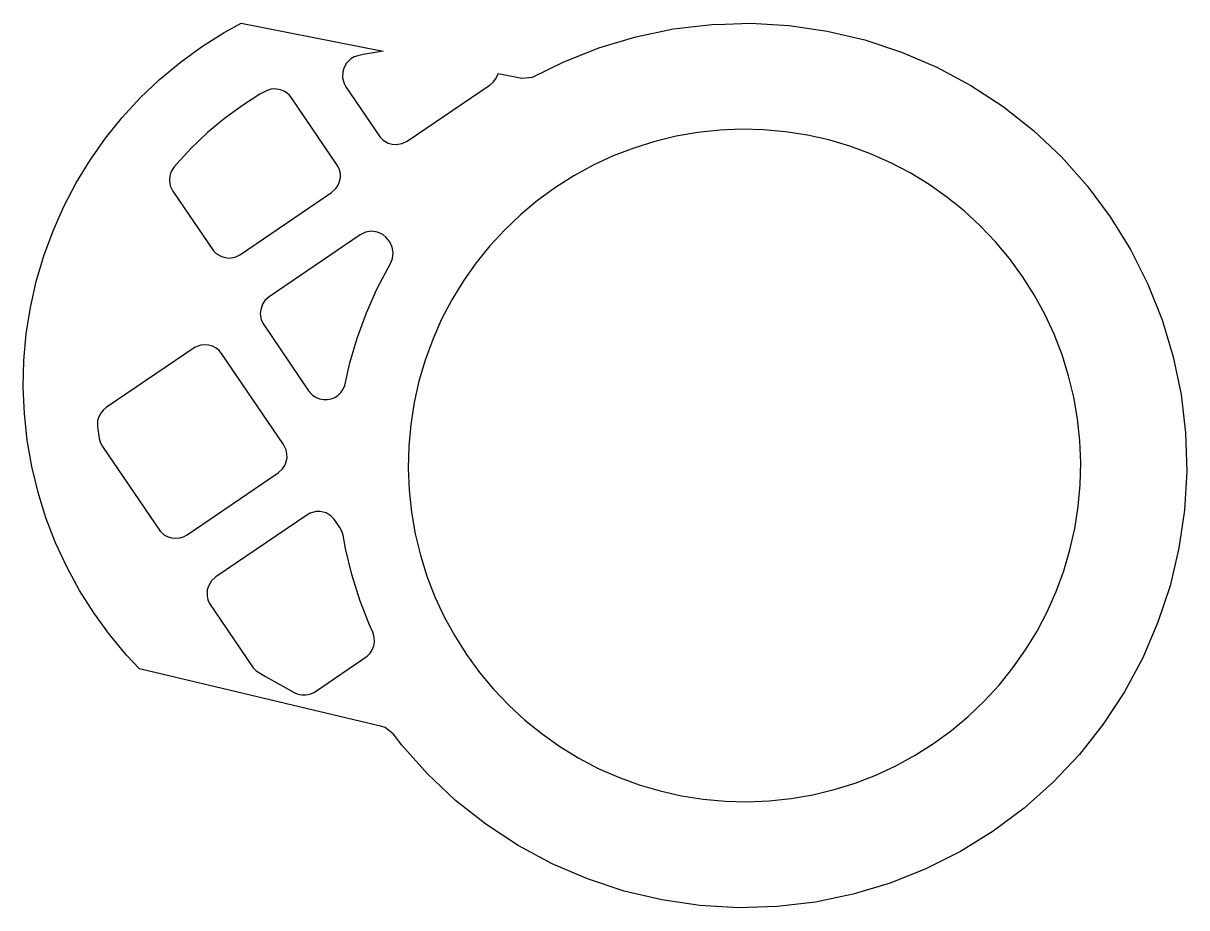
# Model space of a CAD drawing. Header units: millimetres. Extents: x 0 to 114, y 0 to 87.
import ezdxf

# ---------------------------------------------------------------- set-up
doc = ezdxf.new("R2010")
doc.units = ezdxf.units.MM
doc.layers.add('CUT', color=1, linetype='Continuous')

msp = doc.modelspace()

# ---------------------------------------------------------------- linework, layer by layer
at = {"layer": 'CUT'}
for points in [[(113.42, 35.29), (112.55, 31.6), (111.36, 28.01), (109.87, 24.53), (108.07, 21.19), (105.99, 18.03), (103.65, 15.05), (101.05, 12.3), (98.23, 9.78), (95.19, 7.51), (91.97, 5.52), (88.59, 3.82), (85.07, 2.42), (81.45, 1.33), (80.19, 1.07), (77.74, 0.56), (73.98, 0.11), (70.19, 0), (66.41, 0.22), (62.66, 0.76), (58.98, 1.63), (55.38, 2.82), (51.9, 4.31), (48.57, 6.11), (45.4, 8.19), (42.43, 10.53), (39.67, 13.13), (37.15, 15.95), (36.33, 17.05), (35.52, 17.69), (35.19, 17.8), (11.42, 23.46), (10.14, 24.8), (8.47, 26.81), (6.93, 28.93), (5.52, 31.14), (4.27, 33.44), (3.17, 35.81), (2.23, 38.25), (1.45, 40.75), (0.83, 43.3), (0.39, 45.88), (0.11, 48.48), (0, 51.09), (0.06, 53.71), (0.3, 56.32), (0.7, 58.9), (1.28, 61.46), (2.02, 63.97), (2.92, 66.43), (3.98, 68.82), (5.19, 71.14), (6.56, 73.37), (8.06, 75.51), (9.71, 77.55), (11.48, 79.47), (13.38, 81.28), (15.39, 82.96), (17.5, 84.5), (19.71, 85.9), (21.37, 86.8), (35.31, 84.08), (33.36, 83.74), (32.85, 83.62), (32.48, 83.5), (32.15, 83.3), (31.73, 82.9), (31.45, 82.4), (31.35, 82.03), (31.33, 81.45), (31.48, 80.89), (31.66, 80.56), (35.03, 75.62), (35.31, 75.34), (35.82, 75.04), (36.2, 74.93), (36.59, 74.9), (37.17, 74.99), (37.69, 75.24), (45.81, 80.77), (46.11, 81.02), (46.36, 81.32), (46.54, 81.67), (46.61, 81.88), (48.94, 81.43), (49.97, 81.5), (52.97, 82.98), (56.49, 84.39), (60.11, 85.48), (63.82, 86.25), (67.58, 86.69), (68.86, 86.73), (71.37, 86.8), (75.15, 86.59), (78.89, 86.04), (82.58, 85.17), (86.18, 83.98), (89.65, 82.49), (92.99, 80.69), (96.15, 78.62), (99.13, 76.27), (101.88, 73.68), (104.4, 70.85), (106.67, 67.81), (108.66, 64.59), (110.36, 61.21), (111.76, 57.69), (112.85, 54.07), (113.62, 50.36), (114.07, 46.6), (114.18, 42.81), (113.96, 39.03), (113.42, 35.29)], [(31.01, 71.18), (31.12, 71.66), (31.12, 72.05), (31.04, 72.43), (30.88, 72.79), (26.34, 79.49), (26.09, 79.79), (25.62, 80.13), (25.25, 80.28), (24.67, 80.36), (24.28, 80.32), (23.73, 80.12), (23.21, 79.83), (21.5, 78.74), (19.75, 77.47), (18.09, 76.09), (16.43, 74.51), (14.78, 72.69), (14.49, 72.19), (14.37, 71.81), (14.34, 71.42), (14.43, 70.84), (14.69, 70.31), (18.66, 64.48), (18.94, 64.21), (19.45, 63.91), (19.83, 63.8), (20.22, 63.76), (20.8, 63.85), (21.32, 64.11), (30.25, 70.18), (30.68, 70.58), (30.9, 70.91), (31.01, 71.18)], [(102.72, 35.12), (103.2, 37.23), (103.53, 39.37), (103.73, 41.52), (103.78, 43.67), (103.69, 45.83), (103.46, 47.98), (103.09, 50.11), (102.58, 52.21), (101.94, 54.27), (101.16, 56.28), (100.25, 58.24), (99.22, 60.14), (98.07, 61.96), (96.79, 63.71), (95.41, 65.36), (93.92, 66.93), (92.33, 68.39), (90.65, 69.75), (88.89, 70.99), (87.04, 72.12), (85.13, 73.12), (83.16, 73.99), (81.13, 74.74), (79.06, 75.35), (76.95, 75.82), (74.82, 76.15), (72.66, 76.35), (70.51, 76.4), (68.35, 76.31), (66.2, 76.08), (64.07, 75.71), (61.97, 75.2), (59.91, 74.56), (57.9, 73.78), (55.94, 72.88), (54.04, 71.84), (52.22, 70.69), (50.47, 69.41), (48.82, 68.03), (47.25, 66.54), (45.79, 64.95), (44.43, 63.27), (43.19, 61.51), (42.06, 59.66), (41.06, 57.75), (40.19, 55.78), (39.44, 53.75), (38.83, 51.68), (38.36, 49.57), (38.03, 47.44), (37.83, 45.29), (37.78, 43.13), (37.87, 40.97), (38.1, 38.82), (38.47, 36.7), (38.98, 34.6), (39.62, 32.54), (40.4, 30.52), (41.3, 28.56), (42.34, 26.67), (43.49, 24.84), (44.77, 23.1), (46.15, 21.44), (47.64, 19.87), (49.23, 18.41), (50.91, 17.06), (52.67, 15.81), (54.52, 14.69), (56.43, 13.68), (58.4, 12.81), (60.43, 12.07), (62.5, 11.46), (64.61, 10.98), (66.74, 10.65), (68.89, 10.46), (71.05, 10.4), (73.21, 10.49), (75.36, 10.72), (77.49, 11.09), (79.58, 11.6), (81.65, 12.24), (83.66, 13.02), (85.62, 13.93), (87.52, 14.96), (89.34, 16.12), (91.08, 17.39), (92.74, 18.77), (94.31, 20.26), (95.77, 21.85), (97.13, 23.53), (98.37, 25.3), (99.49, 27.14), (100.5, 29.05), (101.37, 31.03), (102.12, 33.05), (102.72, 35.12)], [(36.24, 63.71), (36.3, 64.27), (36.21, 64.84), (35.96, 65.35), (35.59, 65.82), (35.29, 66.07), (34.75, 66.31), (34.17, 66.39), (33.59, 66.3), (33.07, 66.05), (24.14, 59.97), (23.7, 59.58), (23.49, 59.25), (23.3, 58.69), (23.26, 58.3), (23.35, 57.72), (23.51, 57.36), (28, 50.74), (28.39, 50.31), (28.71, 50.1), (29.07, 49.95), (29.45, 49.88), (29.83, 49.87), (30.21, 49.95), (30.57, 50.09), (30.9, 50.3), (31.18, 50.57), (31.4, 50.89), (31.55, 51.24), (32.06, 53.47), (32.78, 55.91), (33.68, 58.37), (34.74, 60.77), (36.1, 63.35), (36.24, 63.71)], [(25.78, 43.67), (25.89, 44.15), (25.88, 44.54), (25.8, 44.93), (25.55, 45.45), (19.47, 54.38), (19.22, 54.68), (18.92, 54.93), (18.57, 55.11), (18.19, 55.22), (17.8, 55.26), (17.41, 55.22), (16.86, 55.01), (8.14, 49.1), (7.84, 48.84), (7.6, 48.54), (7.42, 48.19), (7.3, 47.82), (7.28, 47.23), (7.46, 46.05), (7.58, 45.64), (7.78, 45.27), (13.43, 36.97), (13.87, 36.58), (14.21, 36.4), (14.59, 36.29), (14.98, 36.26), (15.37, 36.3), (15.74, 36.41), (16.09, 36.6), (25.02, 42.68), (25.45, 43.07), (25.66, 43.4), (25.78, 43.67)], [(34.4, 25.69), (34.47, 26.08), (34.45, 26.48), (34.42, 26.68), (34.29, 27.06), (33.94, 27.82), (33.02, 30.2), (32.24, 32.7), (31.62, 35.24), (31.39, 36.55), (31.27, 36.96), (31.07, 37.33), (30.49, 38.17), (30.21, 38.44), (29.71, 38.74), (29.13, 38.88), (28.74, 38.88), (28.17, 38.73), (27.83, 38.54), (18.9, 32.47), (18.47, 32.07), (18.17, 31.56), (18.06, 31.19), (18.04, 30.6), (18.12, 30.22), (18.27, 29.86), (22.56, 23.55), (22.87, 23.26), (23.78, 22.69), (26.58, 21.13), (26.94, 20.97), (27.34, 20.88), (27.74, 20.88), (28.13, 20.96), (28.5, 21.11), (28.68, 21.22), (33.76, 24.69), (34.04, 24.97), (34.15, 25.14), (34.25, 25.31), (34.4, 25.69)]]:
    msp.add_lwpolyline(points, close=True, dxfattribs=at)

doc.saveas('drawing.dxf')
